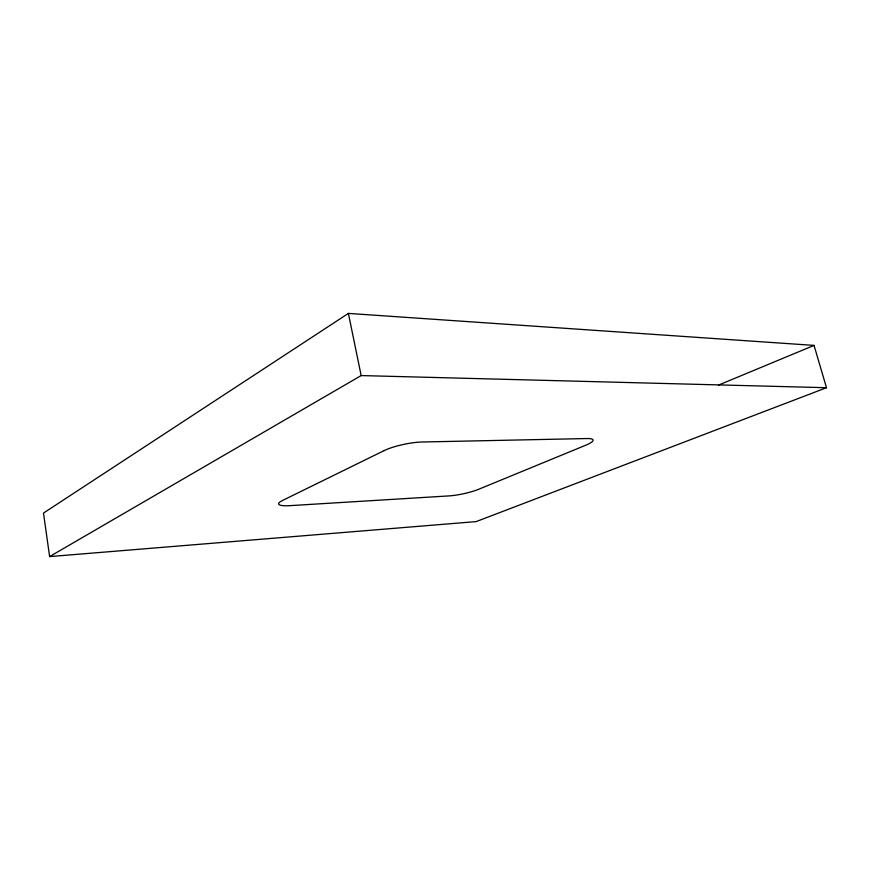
<?xml version="1.0" encoding="UTF-8"?>
<svg xmlns="http://www.w3.org/2000/svg" width="870" height="870" viewBox="0 0 870 870"><rect width="100%" height="100%" fill="white"/><g stroke="black" fill="none" stroke-linecap="round" stroke-linejoin="round"><path stroke-width="1.3" d="M348.381 313.407L43.5 513.072L49.612 556.593L476.118 521.608L826.5 387.715L814.037 345.401L348.381 313.407L361.159 375.568L49.612 556.593M718.642 385.04L814.037 345.401M361.159 375.568L826.5 387.715M384.116 450.627L282.358 500.554A24.512 4.611 -10.9 0 0 289.645 505.666L449.181 495.889A21.75 3.697 -12.4 0 0 478.794 489.234L585.619 445.277A24.088 4.448 -13.4 0 0 586.793 438.545L422.048 442.003A27.144 5.753 -11.9 0 0 384.116 450.627"/></g></svg>
